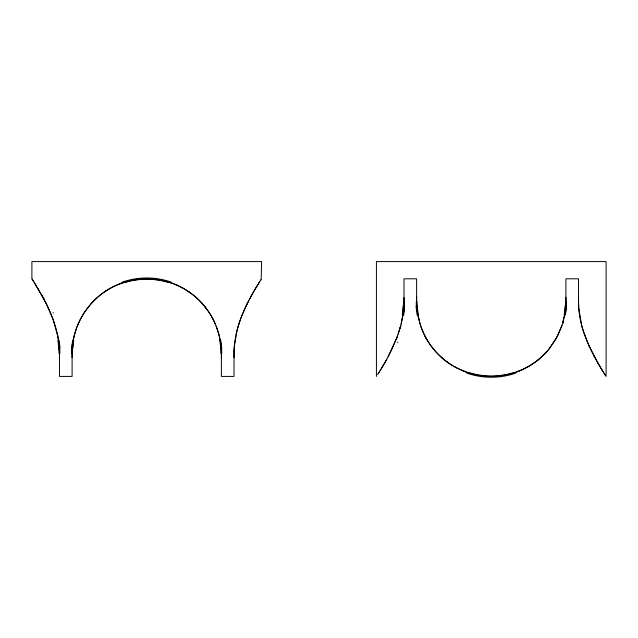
<?xml version="1.0" encoding="UTF-8"?>
<svg xmlns="http://www.w3.org/2000/svg" width="638" height="638" viewBox="0 0 638 638"><rect width="100%" height="100%" fill="white"/><g stroke="black" fill="none" stroke-linecap="round" stroke-linejoin="round"><path stroke-width="0.96" d="M59.47 358.253L59.47 355.422M221.386 358.253L221.386 355.422M234.01 355.151L234.026 352.024M403.99 299.804L403.902 305.761M416.614 299.804L416.614 296.973M565.906 299.804L565.802 305.761M578.53 299.788L578.53 296.949M234.042 351.179L234.01 376.42L221.386 376.42L221.386 353.452M234.034 351.546L234.074 350.039M234.05 350.892L234.449 344.687M234.09 349.656L234.138 348.707M234.178 348.061L234.21 347.495M234.266 346.825L237.009 330.372M234.521 344.01L235.797 335.716M403.479 311.216L401.206 323.976M72.692 344.01C75.77 318.059 93.611 294.573 117.783 284.644M565.308 311.216L562.533 323.976L557.604 335.987M402.993 314.989L400.72 325.874L396.804 337.909M564.726 314.989L562.596 323.753L563.226 321.608M73.274 340.237L74.215 335.795M235.988 334.759L236.467 332.605M236.467 332.605L238.468 325.213M237.256 329.431L240.454 319.303L245.064 308.17M400.76 325.723L398.176 334.145M74.215 335.795L76.839 327.262L80.396 319.231M400.146 327.964L400.72 325.882M238.732 324.375L240.103 320.268M238.764 324.271L239.083 323.267M561.958 325.723L556.009 338.914L548.68 349.48M240.398 319.463L241.587 316.312M397.602 335.763L391.804 349.48M396.804 337.909L388.056 356.857M241.89 315.539L243.134 312.516M243.437 311.807L245.797 306.583M245.71 306.774L247.018 304.063M245.797 306.591L247.791 302.5M391.405 350.31L388.63 355.781M246.994 304.103L247.392 303.297M247.345 303.401L248.653 300.825M247.791 302.508L249.769 298.688M249.299 299.581L250.582 297.18M249.769 298.696L252.138 294.349M388.239 356.53L386.684 359.385M557.604 335.995L549.358 348.643M250.543 297.244L253.166 292.531M80.396 319.239L84.806 311.783L91.449 303.297M386.787 359.202L384.842 362.679L385.2 362.049M385.559 361.419L386.165 360.326M252.744 293.273L254.562 290.13M384.953 362.48L380.942 369.258M253.342 292.236L253.924 291.223M384.483 363.301L383.797 364.489M254.211 290.729L255.328 288.839M383.454 365.072L382.146 367.265M254.777 289.764L255.056 289.301M255.224 289.014L256.173 287.427M255.543 288.472L255.862 287.937M256.117 287.523L256.476 286.925M381.532 368.293L381.835 367.791M256.372 287.1L256.771 286.43M256.62 286.685L258.231 284.062M256.867 286.287L257.616 285.058M379.881 370.989L381.133 368.939M380.655 369.721L379.395 371.763M258.135 284.221L258.446 283.727M258.382 283.822L259.403 282.203M258.845 283.089L259.219 282.49M378.964 372.44L379.355 371.826M378.94 372.48L378.262 373.557M259.283 282.387L259.57 281.932M378.725 372.823L378.326 373.453M259.682 281.757L260.79 280.026M378.143 373.748L377.624 374.554M260.711 280.154L261.022 279.667M261.205 279.388L261.58 261.58L31.9 261.58L31.9 278.806L32.371 279.532M376.428 376.412L376.42 261.58L606.1 261.58L606.1 376.42L604.712 374.275M550.698 346.928C543.919 355.844 535.13 363.221 525.138 368.293M547.978 350.31L539.565 358.684M91.441 303.297C100.325 293.504 111.841 286.143 124.466 282.203M545.825 352.726L544.326 354.273M94.432 300.187L96.003 298.696M536.175 361.403L539.557 358.692M537.874 360.079L538.711 359.393M536.151 361.419L528.647 366.387L520.225 370.574M534.421 362.679L535.298 362.049M104.457 291.925L106.259 290.729M528.974 366.196L529.907 365.638M527.076 367.273L528.033 366.738M524.133 368.796L521.206 370.152M522.171 369.721L513.534 373.023M519.236 370.989L520.217 370.582M117.775 284.652L121.77 283.097L119.769 283.838M519.228 370.989L517.235 371.763M517.227 371.763C500.647 377.967 481.873 377.967 465.293 371.763M508.941 374.299L510.009 374.027M132.186 280.234L134.243 279.859M144.619 278.838L148.861 278.838M480.821 375.694L481.85 375.83M159.237 279.859L161.294 280.234M472.511 374.027L473.571 374.299M468.332 372.815L469.361 373.142M468.986 373.023L458.387 368.796M169.014 282.203C181.639 286.143 193.154 293.504 202.039 303.297M171.702 283.097C191.225 289.931 207.517 305.291 215.492 324.375M463.292 370.989L465.285 371.763M464.281 371.38L462.303 370.582M462.295 370.574L453.546 366.196M175.697 284.644L177.667 285.513M420.562 325.723C426.67 343.994 440.18 359.617 457.382 368.293M455.436 367.265L456.401 367.783M424.916 335.987C431.184 348.173 440.882 358.548 452.605 365.638M450.763 364.489L451.68 365.072M189.031 291.933L190.786 293.185M446.345 361.403L447.214 362.041M442.963 358.692L441.313 357.248M202.031 303.297L208.674 311.791L213.084 319.239M204.846 306.583L206.186 308.306M605.542 375.559L604.202 373.469M32.291 279.404L33.806 281.773M32.458 279.667L33.439 281.199M604.09 373.294L600.063 366.754M33.742 281.669L46.088 303.297M603.923 373.023L603.365 372.137M34.643 283.097L42.267 296.024M602.966 371.499L602.32 370.463M601.865 369.721L602.136 370.168M601.865 369.729L600.382 367.281M600.111 366.834L598.045 363.309M599.848 366.387L598.731 364.497M37.945 288.496L38.599 289.588M598.396 363.915L598.739 364.513M598.157 363.5L597.567 362.48M588.292 344.185L598.045 363.317M425.945 337.909L427.021 339.791M597.264 361.953L597.686 362.687M596.961 361.419L595.413 358.628M42.164 295.841L42.937 297.252M595.102 358.046L593.492 355.023M42.898 297.18L46.135 303.401M593.898 355.797L594.289 356.538M593.173 354.401L591.865 351.825M424.916 335.995L420.609 325.874L417.794 314.989M46.088 303.297C52.452 316.073 57.436 329.742 58.959 344.01M591.538 351.163L589.129 346.059M46.789 304.725L53.002 319.239L57.699 335.795M213.084 319.231L216.641 327.262L219.265 335.795M589.129 346.067L583.252 330.851M587.957 343.419L586.434 339.743M586.107 338.914C581.457 327.103 578.499 314.51 578.53 301.774L578.53 278.806L565.906 278.806L565.906 301.774M216.178 326.058L219.025 334.814L220.788 344.01M582.965 329.942L581.776 325.795M419.987 323.976L417.212 311.216M581.529 324.854L578.786 308.401M418.233 317.222L418.735 319.431M219.265 335.795L220.206 340.237M57.699 335.795L58.473 340.237M578.73 307.731L578.53 300.362M416.718 305.761L416.614 300.378M565.906 299.525L565.906 297.252M403.99 297.539L403.99 299.525M234.01 355.717L234.01 357.711M221.386 354.848L221.386 353.715A62.771 47.81 -90 0 0 221.33 349.177M72.094 357.687L72.094 353.715A62.771 47.81 90 0 1 72.15 349.177M59.47 354.848L59.47 353.715A61.814 40.194 90 0 0 59.39 348.037M416.614 301.774L416.614 278.806L403.99 278.806L403.99 301.774M72.094 353.452L72.094 376.42L59.47 376.42L59.47 353.452M220.445 344.089A57.34 43.504 -90 0 1 221.035 353.452M171.12 282.092A64.478 55.354 -1.1 0 0 146.748 277.977A64.478 55.354 1.1 0 0 122.36 282.092M124.641 282.602A64.199 53.807 0 0 1 146.74 279.229A64.199 53.807 0 0 1 168.839 282.602M71.743 353.452A57.34 44.205 89.9 0 1 72.357 343.938M72.445 353.452A57.34 43.504 90 0 1 73.035 344.089M221.123 343.938A57.34 44.205 -89.9 0 1 221.737 353.452M59.358 343.906A57.34 37.347 90 0 1 59.884 353.452M53.377 312.939A64.478 0.614 59.2 0 1 53.106 312.476M58.552 344.121A57.34 36.518 89.9 0 1 59.055 353.452M221.131 348.053A61.814 46.965 -90 0 1 221.314 353.715M219.727 340.389A58.433 44.62 -90 0 1 220.684 348.109M165.545 281.047A66.735 57.34 -1.1 0 1 171.781 282.953M161.318 280.162A67.62 57.46 -0.4 0 1 165.521 281.127M148.869 278.678A62.181 52.483 -0.1 0 1 159.277 279.707M134.283 280.002A62.181 52.172 0 0 1 144.627 278.989M125.917 281.844A67.62 57.308 0.3 0 1 132.21 280.305M121.85 283.24A66.727 57.021 0.7 0 1 125.949 281.924M71.711 349.13A58.433 45.625 89.6 0 1 72.796 340.094M72.166 353.715A61.814 46.965 90 0 1 72.349 348.053M72.796 348.109A58.433 44.62 90 0 1 73.753 340.389M121.698 282.953A66.735 57.34 1.1 0 1 127.935 281.047M127.959 281.127A67.62 57.46 0.4 0 1 132.162 280.162M134.203 279.707A62.181 52.483 0.1 0 1 144.611 278.678M148.853 278.989A62.181 52.172 0 0 1 159.197 280.002M161.27 280.305A67.62 57.308 -0.3 0 1 167.563 281.844M167.531 281.924A66.727 57.021 -0.7 0 1 171.63 283.24M220.684 340.094A58.433 45.625 -89.6 0 1 221.769 349.13M59.055 340.03A58.433 37.722 90 0 1 59.916 347.957M32.602 279.803A66.735 0.678 59.2 0 1 32.187 278.981M43.272 297.619A66.727 0.455 58.7 0 1 44.333 299.334M57.883 340.461A58.433 36.502 89.7 0 1 58.752 349.257M59.302 349.185A62.771 40.672 90 0 1 59.398 353.715M565.555 301.774A57.34 43.504 90 0 1 564.965 311.137M515.64 373.134A64.478 55.354 1.1 0 1 491.268 377.249A64.478 55.354 -1.1 0 1 466.88 373.134M469.161 372.624A64.199 53.807 0 0 0 491.26 375.997A64.199 53.807 0 0 0 513.359 372.624M416.877 311.288A57.34 44.205 -89.9 0 1 416.263 301.774M404.404 301.774A57.34 37.347 -90 0 1 403.878 311.32M397.626 342.75A64.478 0.614 -59.2 0 1 397.897 342.287M403.575 301.774A57.34 36.518 -89.9 0 1 403.072 311.105M565.204 305.706A58.273 44.373 90 0 1 564.159 314.813M417.196 315.164A58.273 45.585 -89.5 0 1 416.096 305.817M418.361 314.813A58.273 44.373 -90 0 1 417.316 305.706M566.424 305.817A58.273 45.585 89.5 0 1 565.324 315.164M404.62 305.841A58.273 37.77 -90 0 1 403.671 315.236M403.136 305.674A58.273 36.294 -89.6 0 1 402.259 314.709M417.555 311.137A57.34 43.504 -90 0 1 416.965 301.774M566.257 301.774A57.34 44.205 89.9 0 1 565.643 311.288"/></g></svg>
